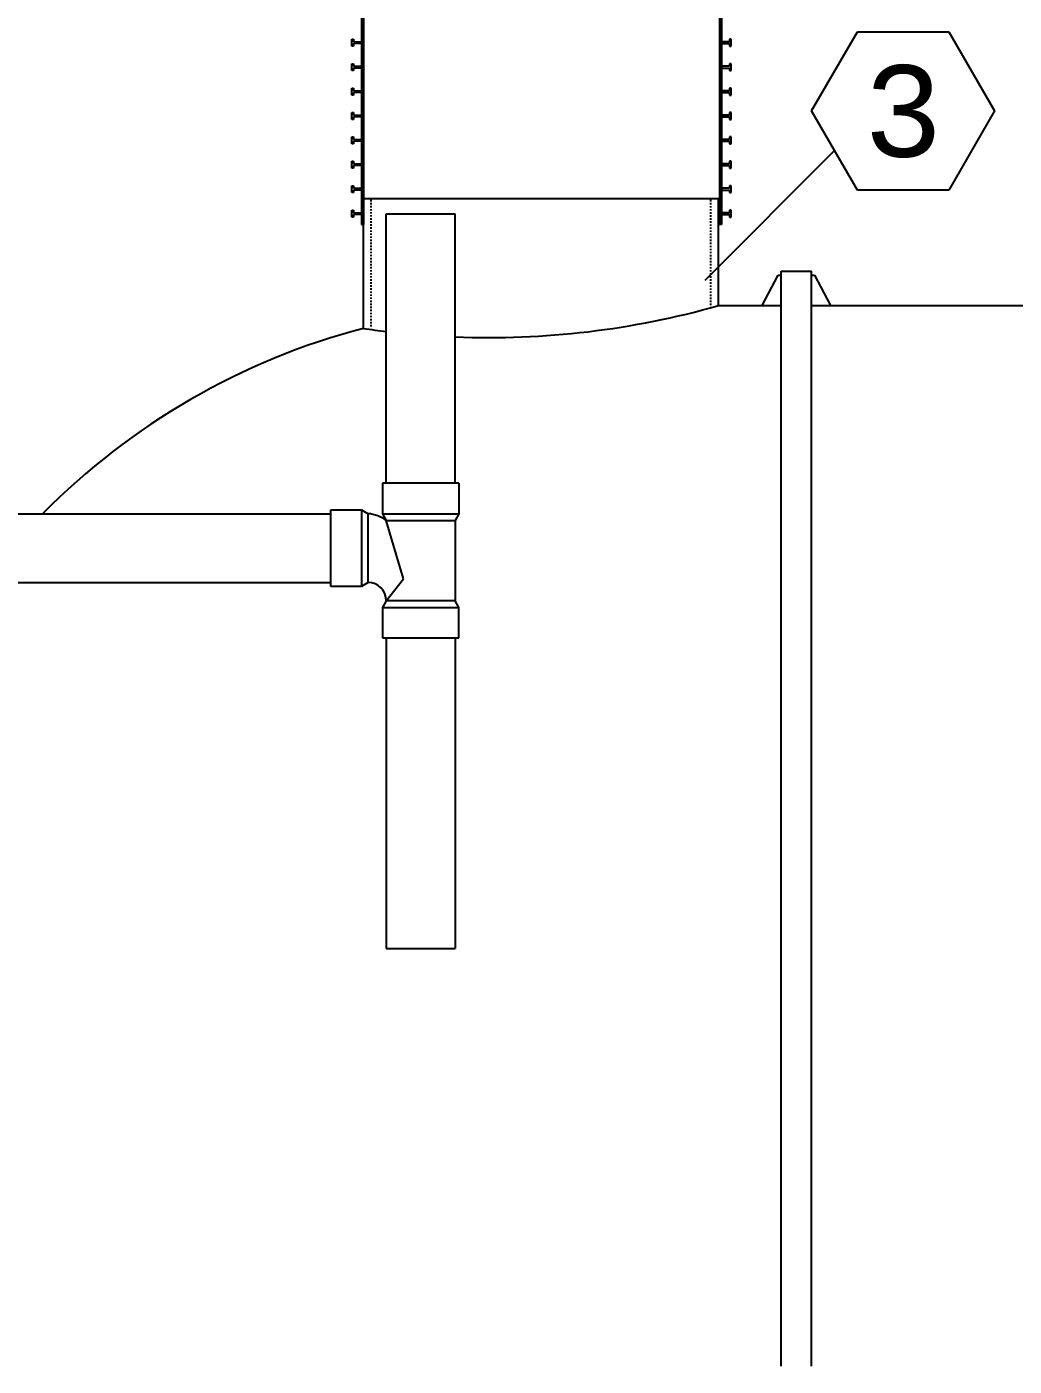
# Model space of a CAD drawing. Extents: x -13 to 326, y -96 to 129.
# Drawn here: x 26.2 to 91, y -10.5 to 77.3 of the extents above; entities that cross this region are included whole.
import ezdxf
from ezdxf.enums import TextEntityAlignment as Align

# ---------------------------------------------------------------- set-up
doc = ezdxf.new("R2010")
doc.units = 0
doc.header["$MEASUREMENT"] = 0
doc.linetypes.add('SHORT_DASH', pattern=[0.125, 0.03125, -0.0625, 0.03125])
doc.layers.add('2', color=7, linetype='Continuous')
doc.styles.get("Standard").update_dxf_attribs({"font": 'monotxt.shx'})

msp = doc.modelspace()

# ---------------------------------------------------------------- linework, layer by layer
at = {"layer": '2', "color": 5, "linetype": 'Continuous'}
for p, q in [((48.182, 106.009), (48.182, 64.384)), ((48.307, 106.009), (48.307, 64.384)), ((71.682, 106.009), (71.682, 64.384)), ((71.807, 106.009), (71.807, 64.384)), ((47.549, 76.52), (47.661, 76.52)), ((47.549, 76.067), (47.549, 76.52)), ((47.661, 76.52), (47.661, 76.35)), ((72.328, 76.52), (72.328, 76.35)), ((72.44, 76.52), (72.328, 76.52)), ((72.44, 76.067), (72.44, 76.52)), ((77.718, 71.819), (80.718, 77.015)), ((80.718, 77.015), (86.718, 77.015)), ((86.718, 77.015), (89.718, 71.819)), ((47.661, 76.067), (47.549, 76.067)), ((47.661, 76.35), (48.182, 76.35)), ((47.661, 76.238), (47.661, 76.067)), ((48.182, 76.238), (47.661, 76.238)), ((72.328, 76.35), (71.807, 76.35)), ((71.807, 76.238), (72.328, 76.238)), ((72.328, 76.238), (72.328, 76.067)), ((72.328, 76.067), (72.44, 76.067)), ((47.549, 74.92), (47.661, 74.92)), ((47.549, 74.467), (47.549, 74.92)), ((47.661, 74.92), (47.661, 74.75)), ((47.661, 74.75), (48.182, 74.75)), ((72.328, 74.75), (71.807, 74.75)), ((72.328, 74.92), (72.328, 74.75)), ((72.44, 74.92), (72.328, 74.92)), ((72.44, 74.467), (72.44, 74.92)), ((47.661, 74.467), (47.549, 74.467)), ((47.661, 74.638), (47.661, 74.467)), ((48.182, 74.638), (47.661, 74.638)), ((71.807, 74.638), (72.328, 74.638)), ((72.328, 74.638), (72.328, 74.467)), ((72.328, 74.467), (72.44, 74.467)), ((47.549, 73.32), (47.661, 73.32)), ((47.549, 72.867), (47.549, 73.32)), ((47.661, 73.32), (47.661, 73.15)), ((47.661, 73.15), (48.182, 73.15)), ((47.661, 73.038), (47.661, 72.867)), ((48.182, 73.038), (47.661, 73.038)), ((72.328, 73.15), (71.807, 73.15)), ((71.807, 73.038), (72.328, 73.038)), ((72.328, 73.32), (72.328, 73.15)), ((72.44, 73.32), (72.328, 73.32)), ((72.328, 73.038), (72.328, 72.867)), ((72.44, 72.867), (72.44, 73.32)), ((47.661, 72.867), (47.549, 72.867)), ((72.328, 72.867), (72.44, 72.867)), ((47.549, 71.72), (47.661, 71.72)), ((47.549, 71.267), (47.549, 71.72)), ((47.661, 71.267), (47.549, 71.267)), ((47.661, 71.72), (47.661, 71.55)), ((47.661, 71.55), (48.182, 71.55)), ((47.661, 71.438), (47.661, 71.267)), ((48.182, 71.438), (47.661, 71.438)), ((72.328, 71.55), (71.807, 71.55)), ((71.807, 71.438), (72.328, 71.438)), ((72.328, 71.72), (72.328, 71.55)), ((72.44, 71.72), (72.328, 71.72)), ((72.328, 71.438), (72.328, 71.267)), ((72.328, 71.267), (72.44, 71.267)), ((72.44, 71.267), (72.44, 71.72)), ((80.718, 66.623), (77.718, 71.819)), ((89.718, 71.819), (86.718, 66.623)), ((47.549, 70.12), (47.661, 70.12)), ((47.549, 69.667), (47.549, 70.12)), ((47.661, 69.667), (47.549, 69.667)), ((47.661, 70.12), (47.661, 69.95)), ((47.661, 69.95), (48.182, 69.95)), ((47.661, 69.838), (47.661, 69.667)), ((48.182, 69.838), (47.661, 69.838)), ((72.328, 69.95), (71.807, 69.95)), ((71.807, 69.838), (72.328, 69.838)), ((72.44, 70.12), (72.328, 70.12)), ((72.328, 70.12), (72.328, 69.95)), ((72.328, 69.838), (72.328, 69.667)), ((72.328, 69.667), (72.44, 69.667)), ((72.44, 69.667), (72.44, 70.12)), ((47.549, 68.52), (47.661, 68.52)), ((47.549, 68.067), (47.549, 68.52)), ((47.661, 68.52), (47.661, 68.35)), ((70.733, 60.736), (79.218, 69.221)), ((72.328, 68.52), (72.328, 68.35)), ((72.44, 68.52), (72.328, 68.52)), ((72.44, 68.067), (72.44, 68.52)), ((47.661, 68.067), (47.549, 68.067)), ((47.661, 68.35), (48.182, 68.35)), ((47.661, 68.238), (47.661, 68.067)), ((48.182, 68.238), (47.661, 68.238)), ((72.328, 68.35), (71.807, 68.35)), ((71.807, 68.238), (72.328, 68.238)), ((72.328, 68.238), (72.328, 68.067)), ((72.328, 68.067), (72.44, 68.067)), ((47.549, 66.92), (47.661, 66.92)), ((47.549, 66.467), (47.549, 66.92)), ((47.661, 66.92), (47.661, 66.75)), ((72.44, 66.92), (72.328, 66.92)), ((72.328, 66.92), (72.328, 66.75)), ((72.44, 66.467), (72.44, 66.92)), ((47.661, 66.467), (47.549, 66.467)), ((47.661, 66.75), (48.182, 66.75)), ((47.661, 66.638), (47.661, 66.467)), ((48.182, 66.638), (47.661, 66.638)), ((48.307, 66.076), (71.615, 66.076)), ((48.307, 57.563), (48.307, 66.076)), ((71.615, 59.059), (71.615, 66.076)), ((72.328, 66.75), (71.807, 66.75)), ((71.807, 66.638), (72.328, 66.638)), ((72.328, 66.638), (72.328, 66.467)), ((72.328, 66.467), (72.44, 66.467)), ((86.718, 66.623), (80.718, 66.623)), ((47.549, 65.32), (47.661, 65.32)), ((47.549, 64.867), (47.549, 65.32)), ((47.661, 65.32), (47.661, 65.15)), ((47.661, 65.15), (48.182, 65.15)), ((47.661, 65.038), (47.661, 64.867)), ((48.182, 65.038), (47.661, 65.038)), ((49.808, 47.413), (49.808, 65.076)), ((49.808, 65.076), (54.319, 65.076)), ((54.319, 47.413), (54.319, 65.076)), ((72.328, 65.15), (71.807, 65.15)), ((71.807, 65.038), (72.328, 65.038)), ((72.328, 65.32), (72.328, 65.15)), ((72.44, 65.32), (72.328, 65.32)), ((72.328, 65.038), (72.328, 64.867)), ((72.44, 64.867), (72.44, 65.32)), ((47.661, 64.867), (47.549, 64.867)), ((48.182, 64.384), (48.307, 64.384)), ((71.807, 64.384), (71.682, 64.384)), ((72.328, 64.867), (72.44, 64.867)), ((74.461, 59.064), (75.523, 61.064)), ((75.523, 61.064), (75.72, 61.064)), ((75.717, -10.494), (75.72, 61.314)), ((75.72, 61.314), (77.701, 61.314)), ((77.698, -10.494), (77.701, 61.314)), ((77.701, 61.064), (77.898, 61.064)), ((77.898, 61.064), (78.961, 59.064)), ((71.615, 59.064), (75.72, 59.064)), ((77.701, 59.064), (142.72, 59.064)), ((54.57, 47.413), (49.557, 47.413)), ((49.557, 47.413), (49.557, 45.408)), ((54.57, 47.413), (54.57, 45.408)), ((11.336, 45.408), (46.174, 45.408)), ((46.174, 40.646), (46.174, 45.658)), ((46.174, 45.658), (48.179, 45.658)), ((48.179, 45.658), (48.613, 45.408)), ((48.179, 45.658), (48.179, 40.646)), ((48.615, 40.896), (48.615, 45.406)), ((49.557, 45.408), (54.57, 45.408)), ((49.557, 45.408), (49.808, 44.974)), ((49.808, 44.974), (54.319, 44.974)), ((50.943, 41.135), (49.808, 44.974)), ((54.57, 45.408), (54.319, 44.974)), ((54.319, 44.974), (54.319, 39.701)), ((11.336, 40.896), (46.174, 40.896)), ((48.179, 40.646), (46.174, 40.646)), ((48.613, 40.896), (48.179, 40.646)), ((48.615, 40.896), (48.613, 40.896)), ((49.808, 39.701), (50.943, 41.135)), ((49.808, 39.701), (49.557, 39.267)), ((49.808, 39.701), (49.808, 39.703)), ((54.319, 39.701), (49.808, 39.701)), ((54.57, 39.267), (54.319, 39.701)), ((49.557, 39.267), (49.557, 37.262)), ((49.557, 39.267), (54.57, 39.267)), ((54.57, 37.262), (54.57, 39.267)), ((49.557, 37.262), (54.57, 37.262)), ((49.808, 37.262), (49.808, 16.896)), ((54.319, 37.262), (54.319, 16.896)), ((49.808, 16.896), (54.319, 16.896))]:
    msp.add_line(p, q, dxfattribs=at)
at = {"layer": '2', "color": 5, "linetype": 'SHORT_DASH'}
for p, q in [((48.808, 57.691), (48.808, 66.076)), ((71.114, 58.886), (71.114, 66.076))]:
    msp.add_line(p, q, dxfattribs=at)
at = {"layer": '2', "color": 5, "linetype": 'Continuous'}
for centre, radius, start, end in [((56.483, 112.5), 55.542, 267.76692, 285.80926), ((59.961, 13.064), 46, 104.67585, 135.32154), ((56.483, 112.5), 55.542, 261.5343, 263.09705), ((48.469, 43.145), 2.267, 53.79576, 86.31135), ((59.961, 13.064), 46, 142.76711, 270.00003), ((48.615, 39.703), 1.193, 0, 90)]:
    msp.add_arc(centre, radius, start, end, dxfattribs=at)

# ---------------------------------------------------------------- texts
msp.add_text('3', height=6, dxfattribs=at).set_placement((83.718, 71.819), align=Align.MIDDLE_CENTER)

doc.saveas('drawing.dxf')
